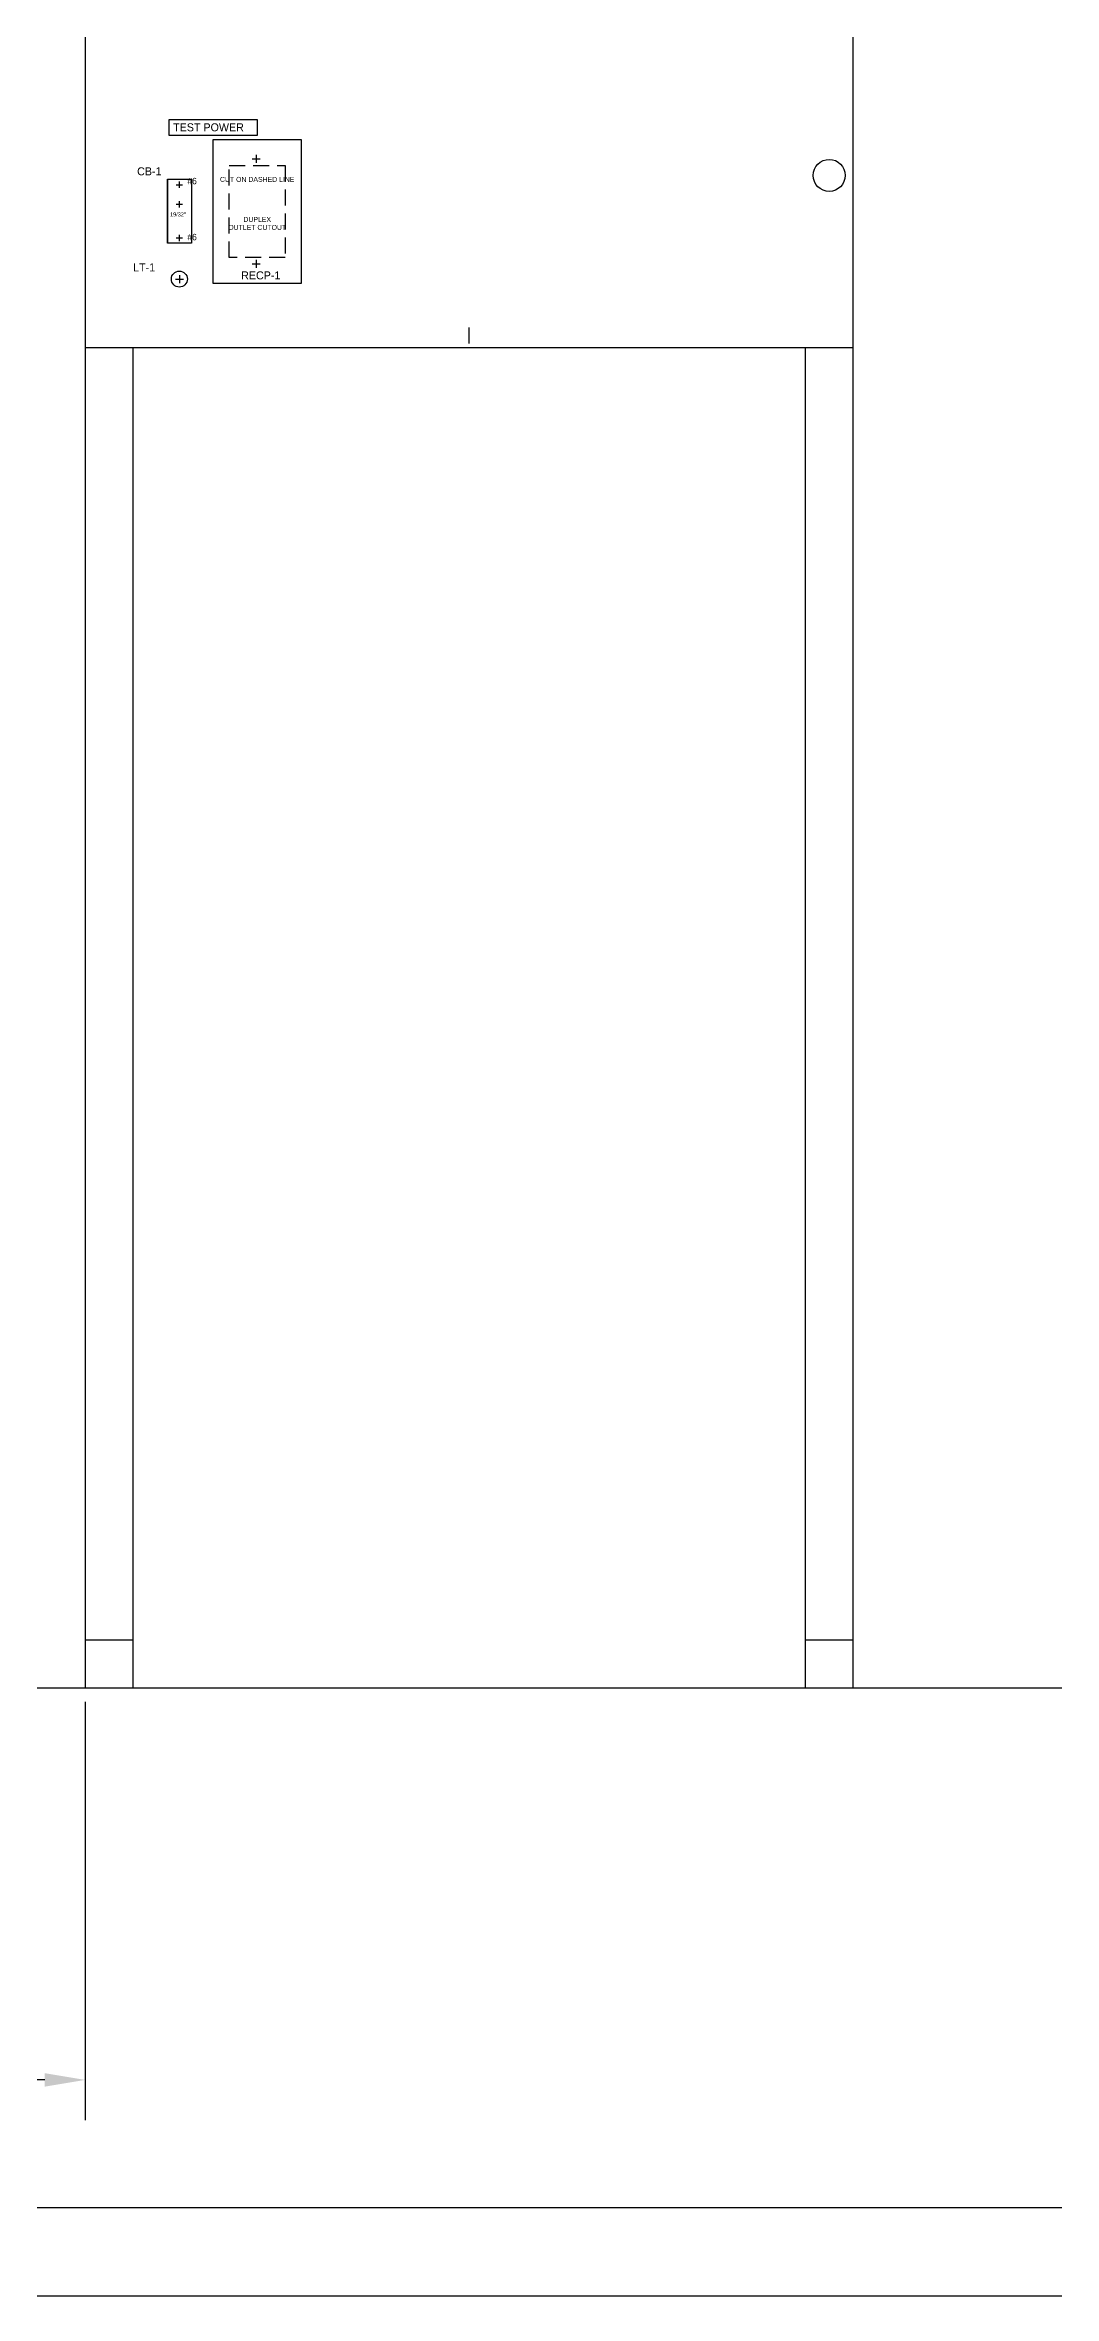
# Model space of a CAD drawing. Header units: inches. Extents: x -336 to 270, y -55 to 410.
# Drawn here: x -33 to -1.5, y -55.2 to 15.1 of the extents above; entities that cross this region are included whole.
import ezdxf
from ezdxf.enums import TextEntityAlignment as Align

# ---------------------------------------------------------------- set-up
doc = ezdxf.new("R2010")
doc.units = ezdxf.units.IN
doc.header["$MEASUREMENT"] = 0
doc.linetypes.add('DASHED', pattern=[0.75, 0.5, -0.25])
doc.layers.get('0').update_dxf_attribs({"linetype": 'CONTINUOUS'})
doc.layers.get('DEFPOINTS').update_dxf_attribs({"linetype": 'CONTINUOUS'})
for name, color, linetype in [('CABINET', 6, 'CONTINUOUS'), ('COMP', 5, 'CONTINUOUS'), ('CONT', 1, 'CONTINUOUS'), ('DASH', 3, 'DASHED'), ('ELEC', 1, 'CONTINUOUS'), ('TEXT', 4, 'CONTINUOUS')]:
    doc.layers.add(name, color=color, linetype=linetype)
doc.dimstyles.get("Standard").update_dxf_attribs({"dimtxt": 0.18, "dimasz": 0.18, "dimexe": 0.18, "dimexo": 0.0625, "dimgap": 0.09, "dimtad": 0, "dimtih": 1, "dimtoh": 1, "dimdec": 4, "dimzin": 0, "dimdsep": 46, "dimtxsty": 'Standard', "dimcen": 0.09, "dimadec": 0, "dimazin": 0, "dimtfac": 1, "dimtdec": 4, "dimtofl": 0, "dimtmove": 0, "dimatfit": 3, "dimfxl": 1, "dimtolj": 1, "dimtzin": 0, "dimarcsym": 0})

# ---------------------------------------------------------------- blocks, each defined once
blk = doc.blocks.new('POINT')
at = {"layer": 'CONT'}
for p, q in [((-0.125, 0), (0.125, 0)), ((0, 0.125), (0, -0.125))]:
    blk.add_line(p, q, dxfattribs=at)
blk = doc.blocks.new('1DUPLEX')
at = {"layer": 'COMP'}
for p, q in [((-1.3735, 2.25), (1.3765, 2.25)), ((-1.3735, -2.25), (-1.3735, 2.25)), ((1.3765, 2.25), (1.3765, -2.25)), ((1.3765, -2.25), (-1.3735, -2.25))]:
    blk.add_line(p, q, dxfattribs=at)
at = {"layer": 'DASH'}
for p, q in [((-0.8735, -1.4375), (-0.8735, 1.4375)), ((-0.8735, 1.4375), (0.8765, 1.4375)), ((0.8765, 1.4375), (0.8765, -1.4375)), ((0.8765, -1.4375), (-0.8735, -1.4375))]:
    blk.add_line(p, q, dxfattribs=at)
at = {"layer": 'COMP'}
for p in [(-0.02975, 1.640625), (-0.02975, -1.640625)]:
    blk.add_blockref('POINT', p, dxfattribs=at)
at = {"layer": 'TEXT'}
for s, p in [('CUT ON DASHED LINE', (0.0025, 1)), ('OUTLET CUTOUT', (0.0025, -0.5)), ('DUPLEX', (0.0025, -0.25))]:
    blk.add_text(s, height=0.15625, dxfattribs=at).set_placement(p, align=Align.MIDDLE_CENTER)
blk = doc.blocks.new('*D20')
at = {"layer": 'DEFPOINTS', "color": 0}
for p in [(-235.125, -36.25), (-31.75, -36.25), (-31.75, -48.5)]:
    blk.add_point(p, dxfattribs=at)
at = {"layer": 'ELEC', "color": 0, "lineweight": -2}
for p, q in [((-235.125, -36.6875), (-235.125, -49.76)), ((-31.75, -36.6875), (-31.75, -49.76)), ((-233.865, -48.5), (-138.1625, -48.5)), ((-33.01, -48.5), (-128.7125, -48.5))]:
    blk.add_line(p, q, dxfattribs=at)
at = {"layer": 'ELEC', "color": 0}
for points in [[(-233.865, -48.29), (-233.865, -48.71), (-235.125, -48.5)], [(-33.01, -48.29), (-33.01, -48.71), (-31.75, -48.5)]]:
    blk.add_solid(points, dxfattribs=at)
at = {"layer": 'ELEC', "color": 0, "insert": (-133.4375, -48.5), "char_height": 1.26, "attachment_point": 5}
blk.add_mtext('\\A1;203 3/8', dxfattribs=at)
blk = doc.blocks.new('*D21')
at = {"layer": 'DEFPOINTS', "color": 0}
for p in [(-235.125, -36.25), (58.25, -36.25), (58.25, -52.5)]:
    blk.add_point(p, dxfattribs=at)
at = {"layer": 'ELEC', "color": 0, "lineweight": -2}
for p, q in [((-235.125, -36.6875), (-235.125, -53.76)), ((58.25, -36.6875), (58.25, -53.76)), ((-233.865, -52.5), (-93.2675, -52.5)), ((56.99, -52.5), (-83.6075, -52.5))]:
    blk.add_line(p, q, dxfattribs=at)
at = {"layer": 'ELEC', "color": 0}
for points in [[(-233.865, -52.29), (-233.865, -52.71), (-235.125, -52.5)], [(56.99, -52.29), (56.99, -52.71), (58.25, -52.5)]]:
    blk.add_solid(points, dxfattribs=at)
at = {"layer": 'ELEC', "color": 0, "insert": (-88.4375, -52.5), "char_height": 1.26, "attachment_point": 5}
blk.add_mtext('\\A1;293 3/8', dxfattribs=at)

msp = doc.modelspace()

# ---------------------------------------------------------------- linework, layer by layer
for p, q in [((-28.9308, 7.7617), (-28.6808, 7.7617)), ((-28.8058, 7.8867), (-28.8058, 7.6367))]:
    msp.add_line(p, q)
msp.add_lwpolyline([(-29.125, 12.75), (-26.375, 12.75), (-26.375, 12.25), (-29.125, 12.25)], close=True)
for centre, radius in [((-8.5, 11), 0.5), ((-28.8058, 7.7617), 0.25)]:
    msp.add_circle(centre, radius)
at = {"layer": 'CABINET'}
for p, q in [((-31.75, 35.625), (-31.75, 5.625)), ((-7.75, 5.625), (-7.75, 35.625)), ((-19.75, 5.75), (-19.75, 6.25)), ((-31.75, 5.625), (-7.75, 5.625)), ((-31.75, 5.625), (-31.75, -36.25)), ((-30.25, -36.25), (-30.25, 5.625)), ((-9.25, 5.625), (-9.25, -36.25)), ((-7.75, -36.25), (-7.75, 5.625)), ((-31.75, -34.75), (-30.25, -34.75)), ((-9.25, -34.75), (-7.75, -34.75)), ((-235.125, -36.25), (270.375, -36.25)), ((-31.75, -36.25), (-30.25, -36.25)), ((-9.25, -36.25), (-7.75, -36.25))]:
    msp.add_line(p, q, dxfattribs=at)
at = {"layer": 'CONT'}
for p, q in [((-29.1805, 8.8788), (-29.1805, 10.8788)), ((-29.1805, 10.8788), (-28.8055, 10.8788)), ((-29.1805, 10.8788), (-29.1805, 8.8788)), ((-28.9055, 10.708), (-28.7055, 10.708)), ((-28.8055, 10.8788), (-28.4305, 10.8788)), ((-28.8055, 10.608), (-28.8055, 10.808)), ((-28.4305, 10.8788), (-28.4305, 8.8788)), ((-28.9055, 10.098), (-28.7055, 10.098)), ((-28.8055, 9.998), (-28.8055, 10.198)), ((-28.8055, 8.948), (-28.8055, 9.148)), ((-28.4305, 8.8788), (-29.1805, 8.8788)), ((-28.9055, 9.048), (-28.7055, 9.048)), ((-235.125, -55.25), (268.875, -55.25))]:
    msp.add_line(p, q, dxfattribs=at)

# ---------------------------------------------------------------- block references
msp.add_blockref('1DUPLEX', (-26.375, 9.875))

# ---------------------------------------------------------------- texts
at = {"char_height": 0.25, "width": 4.380552, "attachment_point": 4}
for s, insert in [('TEST POWER', (-29, 12.5)), ('CB-1', (-30.125, 11.125)), ('LT-1', (-30.25, 8.125)), ('RECP-1', (-26.875, 7.875))]:
    msp.add_mtext(s, dxfattribs=dict(at, insert=insert))
at = {"layer": 'CONT'}
for s, height, p in [('#6', 0.2, (-28.5555, 10.723)), ('19/32"', 0.125, (-29.0962, 9.7176)), ('#6', 0.2, (-28.5555, 8.973))]:
    msp.add_text(s, height=height, dxfattribs=at).set_placement(p)

# ---------------------------------------------------------------- dimensions: what is measured, and where the dimension line sits
at = {"layer": 'ELEC'}
for base, p2, picture, middle in [((-31.75, -48.5), (-31.75, -36.25), '*D20', (-133.4375, -48.5)), ((58.25, -52.5), (58.25, -36.25), '*D21', (-88.4375, -52.5))]:
    dim = msp.add_linear_dim(base=base, p1=(-235.125, -36.25), p2=p2, dimstyle='Standard', override={"dimscale": 7, "dimdec": 3, "dimlunit": 5, "dimtdec": 3, "dimfrac": 2}, dxfattribs=at)
    dim.commit()
    dim.dimension.update_dxf_attribs({"geometry": picture, "text_midpoint": middle})

doc.saveas('drawing.dxf')
